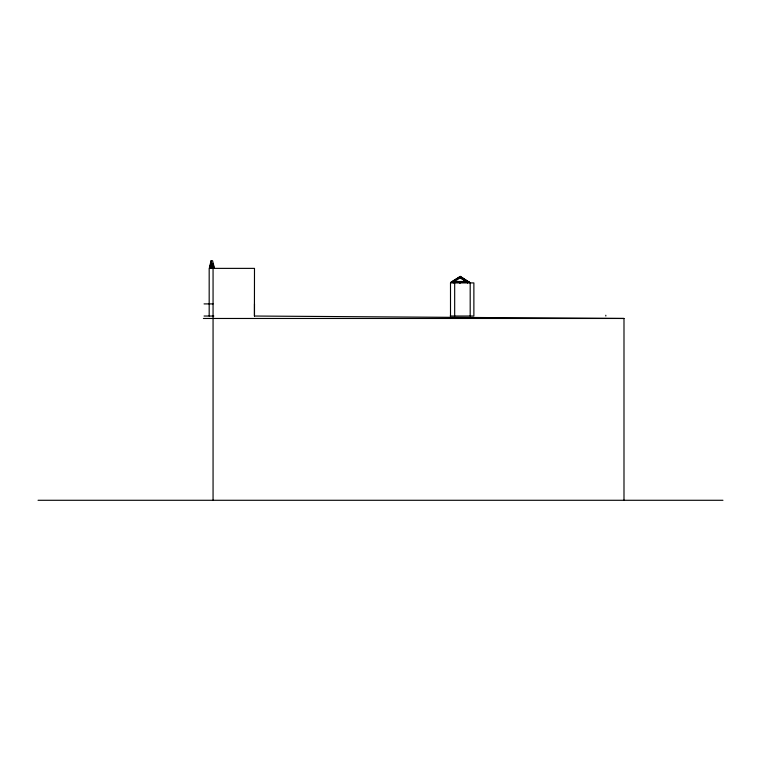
<?xml version="1.0" encoding="UTF-8"?>
<svg xmlns="http://www.w3.org/2000/svg" width="761" height="761" viewBox="0 0 761 761"><rect width="100%" height="100%" fill="white"/><g stroke="black" fill="none" stroke-linecap="round" stroke-linejoin="round"><path stroke-width="1.14" d="M453.309 282.978L453.309 282.207M459.996 283.006L460.291 282.236L459.929 282.997M467.511 282.264L467.501 283.025L467.587 282.255L469.566 282.379L460.376 276.414L451.111 282.207L469.566 282.379L467.425 282.255M623.991 500.281L623.991 318.469L254.488 316.034L254.488 303.905M211.12 260.719L212.871 267.615L214.307 267.596L212.557 260.719L211.12 260.719L209.408 267.482L210.426 267.482M210.007 266.654L211.12 262.355L212.233 266.607L210.007 266.654L211.444 266.654L212.005 264.505M451.111 282.207L460.376 276.414M460.376 277.822L454.269 281.503L466.246 281.494L460.376 277.822L466.074 281.551M212.871 267.615L213.936 267.596L209.798 267.482M453.461 282.207L451.349 282.198M213.451 267.482L214.031 267.482M212.5 267.596L214.307 267.596M204.062 303.905L213.061 303.905M204.062 316.034L213.822 316.034M254.421 316.034L254.488 268.376L209.18 268.376L209.18 316.034M450.198 316.034L473.875 316.034L473.875 282.911L450.502 282.911L450.502 316.034M203.396 318.469L623.991 318.469M38.05 500.281L722.95 500.281M460.139 276.424L469.309 282.369M212.842 263.42L213.689 266.654M605.794 315.254L605.832 316.034M470.193 282.911L470.193 316.034M454.678 282.911L454.678 316.034M213.556 267.482L213.556 268.376M213.061 267.482L213.061 500.281M212.214 267.482L212.214 268.376M211.72 267.482L211.72 268.376M210.768 267.482L210.768 268.376M210.264 267.482L210.264 268.376"/></g></svg>
